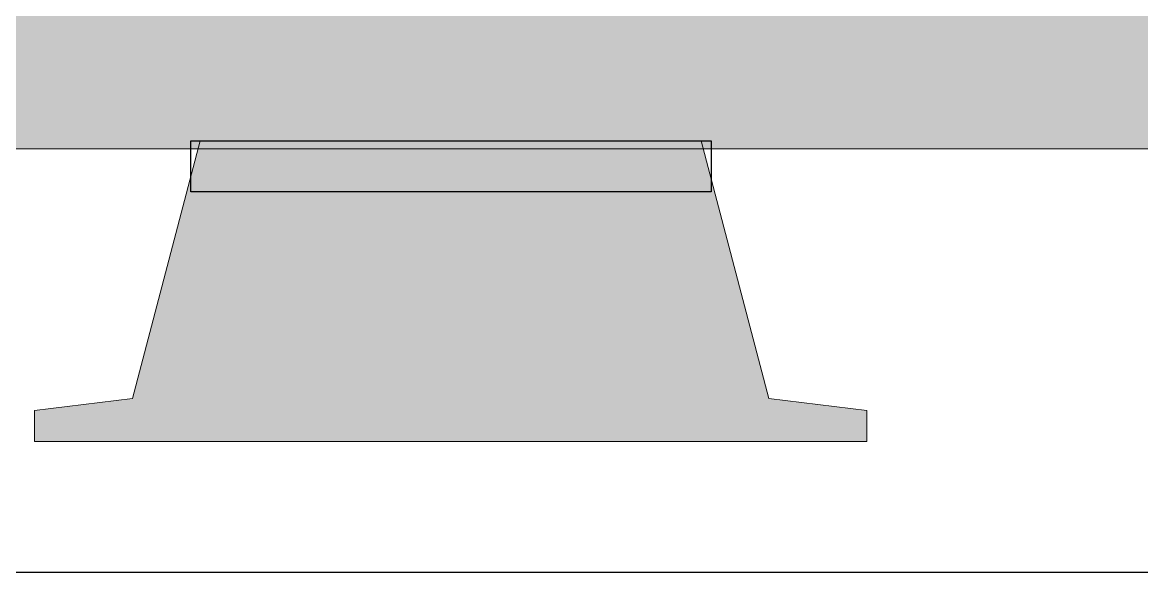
# Model space of a CAD drawing. Header units: inches. Extents: x -507 to 1392, y -754 to 68.
# Drawn here: x 875.1 to 927.8, y -134.4 to -108.5 of the extents above; entities that cross this region are included whole.
import ezdxf

# ---------------------------------------------------------------- set-up
doc = ezdxf.new("R2010")
doc.units = ezdxf.units.IN
doc.header["$MEASUREMENT"] = 0
doc.layers.add('back', color=7, linetype='Continuous')
picture_1 = doc.add_image_def('image63.png', size_in_pixel=(537, 452))
picture_2 = doc.add_image_def('image64.png', size_in_pixel=(102, 10))

# ---------------------------------------------------------------- blocks, each defined once
blk = doc.blocks.new('block 168')
at = {"layer": 'back', "true_color": 0xf7f4f3}
h = blk.add_hatch(color=7, dxfattribs=at)
edge = h.paths.add_edge_path()
edge.add_spline(control_points=[(950.034, -114.494), (950.034, -114.494), (838.489, -114.494), (838.489, -114.494), (837.036, -114.494), (835.857, -113.316), (835.857, -111.862), (835.857, -111.862), (835.857, -103.965), (835.857, -103.965), (835.857, -103.965), (952.667, -103.965), (952.667, -103.965), (952.667, -103.965), (952.667, -111.862), (952.667, -111.862), (952.667, -113.316), (951.488, -114.494), (950.034, -114.494)], knot_values=[0, 0, 0, 0, 1, 1, 1, 2, 2, 2, 3, 3, 3, 4, 4, 4, 5, 5, 5, 6, 6, 6, 6], degree=3, periodic=1)
blk.add_hatch(color=7, dxfattribs=at).paths.add_polyline_path([(875.671, -128.259), (875.671, -126.809), (880.282, -126.245), (883.462, -114.109), (907.038, -114.109), (910.217, -126.245), (914.829, -126.809), (914.829, -128.259)])
at = {"layer": 'back', "lineweight": 0}
blk.add_lwpolyline([(875.671, -128.259), (875.671, -126.809), (880.282, -126.245), (883.462, -114.109), (907.038, -114.109), (910.217, -126.245), (914.829, -126.809), (914.829, -128.259), (875.671, -128.259)], dxfattribs=at)
blk.add_open_spline([(950.034, -114.494), (950.034, -114.494), (838.489, -114.494), (838.489, -114.494), (837.036, -114.494), (835.857, -113.316), (835.857, -111.862), (835.857, -111.862), (835.857, -103.965), (835.857, -103.965), (835.857, -103.965), (952.667, -103.965), (952.667, -103.965), (952.667, -103.965), (952.667, -111.862), (952.667, -111.862), (952.667, -113.316), (951.488, -114.494), (950.034, -114.494)], degree=3, knots=[0, 0, 0, 0, 1, 1, 1, 2, 2, 2, 3, 3, 3, 4, 4, 4, 5, 5, 5, 6, 6, 6, 6], dxfattribs=at)
at = {"layer": 'back'}
image = blk.add_image(picture_2, insert=(883.031, -116.509), size_in_units=(24.48, 2.4), dxfattribs=at)
blk = doc.blocks.new('block 167')
at = {"layer": 'back'}
blk.add_blockref('block 168', (0, 0), dxfattribs=at)
blk = doc.blocks.new('block 166')
at = {"layer": 'back'}
blk.add_blockref('block 167', (0, 0), dxfattribs=at)
image = blk.add_image(picture_1, insert=(829.857, -134.44), size_in_units=(128.88, 108.48), dxfattribs=at)
blk = doc.blocks.new('block 165')
at = {"layer": 'back'}
blk.add_blockref('block 166', (0, 0), dxfattribs=at)

msp = doc.modelspace()

# ---------------------------------------------------------------- block references
at = {"layer": 'back'}
msp.add_blockref('block 165', (0, 0), dxfattribs=at)

doc.saveas('drawing.dxf')
